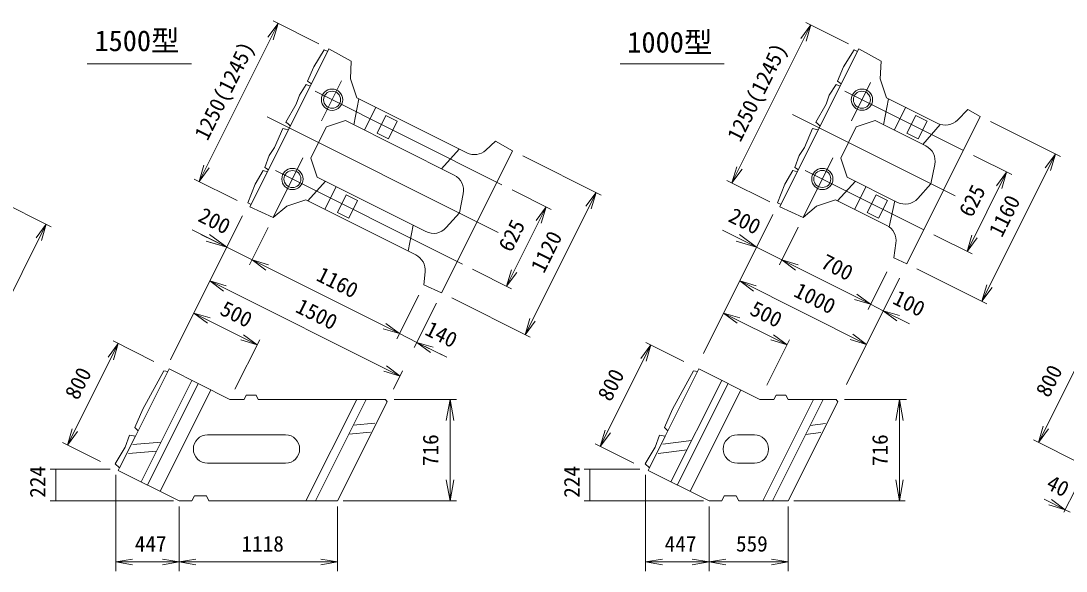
# Model space of a CAD drawing. Units: millimetres, scale not verified, with parts at other scales. Extents: x 28283 to 108283, y 14143 to 69143.
# Drawn here: x 86144 to 100891, y 50562 to 58319 of the extents above; entities that cross this region are included whole.
import ezdxf
from ezdxf.enums import TextEntityAlignment as Align

# ---------------------------------------------------------------- set-up
doc = ezdxf.new("R2010")
doc.units = ezdxf.units.MM
doc.layers.add('0_2', color=4, linetype='Continuous', lineweight=18)
doc.styles.add('ＭＳ ゴシック-5.0-0.0', font='')
doc.styles.get('ＭＳ ゴシック-5.0-0.0').set_extended_font_data('ＭＳ ゴシック-5.0-0.0')

msp = doc.modelspace()

# ---------------------------------------------------------------- linework, layer by layer
at = {"layer": '0_2'}
for p, q in [((88658.242, 56054.2), (89772.698, 58283.113)), ((89772.698, 58283.113), (89629.721, 58090.349)), ((89701.144, 58318.89), (90346.984, 57995.969)), ((89772.698, 58283.113), (89704.273, 58053.073)), ((97290.051, 58262.792), (96175.594, 56033.88)), ((97290.051, 58262.792), (97147.074, 58070.029)), ((97218.497, 58298.569), (97822.873, 57996.381)), ((97290.051, 58262.792), (97221.626, 58032.753)), ((88550.749, 57714.071), (87080.111, 57714.071)), ((96068.102, 57714.071), (94597.464, 57714.071)), ((90668.351, 57475.948), (90385.858, 56910.961)), ((98131.799, 57451.479), (97861.746, 56911.373)), ((90294.25, 57328.038), (92931.432, 56009.447)), ((90839.204, 56854.314), (90912.534, 57220.142)), ((99441.339, 56492.849), (97770.138, 57328.45)), ((98386.646, 57221.442), (98315.092, 56854.726)), ((89619.367, 56966.708), (92879.377, 55336.703)), ((99323.509, 55852.993), (97030.333, 56999.581)), ((99115.303, 56857.113), (98870.733, 56576.906)), ((99823.706, 56899.814), (100812.164, 56405.585)), ((92076.975, 56235.429), (92327.414, 56512.701)), ((89704.694, 55548.634), (90123.859, 56386.963)), ((93224.357, 56416.411), (94331.423, 55862.878)), ((97180.583, 55549.046), (97599.747, 56387.375)), ((99584.447, 56421.295), (100123.086, 56151.976)), ((100740.61, 56441.362), (99703.075, 54366.291)), ((100740.61, 56441.362), (100597.634, 56248.598)), ((100740.61, 56441.362), (100672.185, 56211.323)), ((88658.242, 56054.2), (88726.667, 56284.239)), ((88658.242, 56054.2), (88801.218, 56246.963)), ((89735.233, 56210.004), (92372.415, 54891.413)), ((96175.594, 56033.88), (96244.019, 56263.919)), ((96175.594, 56033.88), (96318.571, 56226.643)), ((98882.322, 55374.815), (97211.121, 56210.416)), ((100051.532, 56187.753), (99492.515, 55069.719)), ((100051.532, 56187.753), (99908.555, 55994.989)), ((100051.532, 56187.753), (99983.107, 55957.714)), ((88586.687, 56089.977), (89196.751, 55784.945)), ((90441.184, 56058.274), (90192.52, 55780.114)), ((96104.04, 56069.657), (96708.416, 55767.469)), ((97666.632, 55781.414), (97917.072, 56058.686)), ((85465.202, 55969.197), (86572.268, 55415.664)), ((93074.54, 55937.892), (93626.647, 55661.839)), ((93258.11, 53895.138), (94259.869, 55898.655)), ((94259.869, 55898.655), (94116.892, 55705.892)), ((94259.869, 55898.655), (94191.444, 55668.616)), ((98395.289, 55417.086), (98472.713, 55780.866)), ((93555.093, 55697.616), (92996.076, 54579.582)), ((93555.093, 55697.616), (93412.116, 55504.853)), ((93555.093, 55697.616), (93486.668, 55467.577)), ((85498.956, 53447.924), (86500.714, 55451.441)), ((86500.714, 55451.441), (86357.738, 55258.678)), ((86500.714, 55451.441), (86432.289, 55221.402)), ((89011.519, 55056.71), (89268.305, 55570.283)), ((95774.199, 53630.706), (96752.974, 55588.256)), ((89047.296, 55128.265), (88560.391, 55371.717)), ((89047.296, 55128.265), (88684.605, 55309.61)), ((89047.296, 55128.265), (88806.342, 55306.985)), ((89369.308, 54877.816), (89632.948, 55405.096)), ((91678.955, 55439.389), (91607.4, 55072.674)), ((96522.978, 55128.265), (96042.687, 55368.41)), ((96522.978, 55128.265), (96282.024, 55306.985)), ((96844.972, 54877.825), (97110.745, 55409.371)), ((99025.43, 55303.261), (99564.069, 55033.942)), ((89047.296, 55128.265), (88759.747, 55213.796)), ((89047.296, 55128.265), (88817.257, 55196.689)), ((89047.296, 55128.265), (88854.533, 55271.241)), ((96522.978, 55128.265), (96235.429, 55213.796)), ((99492.515, 55069.719), (99560.94, 55299.758)), ((99492.515, 55069.719), (99635.491, 55262.482)), ((89011.519, 55056.71), (88252.47, 53538.612)), ((89047.296, 55128.265), (89405.085, 54949.37)), ((96522.978, 55128.265), (96880.749, 54949.379)), ((89405.085, 54949.37), (91484.134, 53909.845)), ((89405.085, 54949.37), (89597.848, 54806.394)), ((89405.085, 54949.37), (89635.124, 54880.945)), ((96880.749, 54949.379), (98132.947, 54323.28)), ((96880.749, 54949.379), (97073.513, 54806.403)), ((96880.749, 54949.379), (97110.788, 54880.954)), ((92515.523, 54819.858), (93067.63, 54543.805)), ((92996.076, 54579.582), (93064.501, 54809.621)), ((92996.076, 54579.582), (93139.052, 54772.346)), ((98097.17, 54251.726), (98362.943, 54783.272)), ((98786.171, 54824.743), (99774.629, 54330.514)), ((88809.883, 54653.439), (91493.165, 53311.798)), ((88809.883, 54653.439), (89002.647, 54510.463)), ((88809.883, 54653.439), (89039.923, 54585.014)), ((96285.565, 54653.439), (98074.42, 53759.012)), ((96285.565, 54653.439), (96478.329, 54510.463)), ((96285.565, 54653.439), (96515.605, 54585.014)), ((97791.139, 53192.451), (98541.829, 54693.829)), ((99703.075, 54366.291), (99771.499, 54596.33)), ((91448.357, 53838.291), (91756.247, 54454.071)), ((98132.947, 54323.28), (97940.184, 54466.256)), ((99703.075, 54366.291), (99846.051, 54559.054)), ((91694.801, 53715.07), (92007.936, 54341.34)), ((92222.598, 54412.894), (93329.664, 53859.361)), ((98132.947, 54323.28), (97902.908, 54391.705)), ((98132.947, 54323.28), (98311.833, 54233.837)), ((88582.796, 54199.265), (89477.224, 53752.052)), ((88582.796, 54199.265), (88775.56, 54056.289)), ((88582.796, 54199.265), (88812.836, 54130.84)), ((93258.11, 53895.138), (93326.535, 54125.177)), ((96058.479, 54199.265), (96952.906, 53752.052)), ((96058.479, 54199.265), (96251.242, 54056.289)), ((96058.479, 54199.265), (96288.518, 54130.84)), ((98311.833, 54233.837), (98682.879, 54048.314)), ((98311.833, 54233.837), (98541.872, 54165.412)), ((98311.833, 54233.837), (98504.596, 54090.861)), ((91484.134, 53909.845), (91254.095, 53978.27)), ((91484.134, 53909.845), (91291.371, 54052.822)), ((93258.11, 53895.138), (93401.087, 54087.902)), ((89477.224, 53752.052), (89284.46, 53895.028)), ((91484.134, 53909.845), (91730.578, 53786.624)), ((96952.906, 53752.052), (96760.142, 53895.028)), ((98074.42, 53759.012), (97844.381, 53827.437)), ((98074.42, 53759.012), (97881.656, 53901.988)), ((87516.575, 53770.867), (86801.033, 52339.783)), ((87516.575, 53770.867), (87373.599, 53578.103)), ((87445.021, 53806.644), (88019.307, 53519.501)), ((87516.575, 53770.867), (87448.15, 53540.828)), ((89164.174, 53125.953), (89513.001, 53823.606)), ((89477.224, 53752.052), (89247.184, 53820.477)), ((91730.578, 53786.624), (92151.22, 53576.303)), ((91730.578, 53786.624), (91960.617, 53718.199)), ((91730.578, 53786.624), (91923.341, 53643.647)), ((91730.578, 53786.624), (92084.446, 53609.689)), ((91730.578, 53786.624), (91960.617, 53718.199)), ((91730.578, 53786.624), (91923.341, 53643.647)), ((95033.722, 53750.134), (94318.18, 52319.051)), ((95033.722, 53750.134), (94890.745, 53557.371)), ((94962.168, 53785.912), (95494.989, 53519.501)), ((95033.722, 53750.134), (94965.297, 53520.095)), ((96988.683, 53823.606), (96668.626, 53183.492)), ((96952.906, 53752.052), (96722.867, 53820.477)), ((101216.324, 53806.54), (100500.783, 52375.455)), ((91493.165, 53311.798), (91300.401, 53454.775)), ((91400.242, 53125.953), (91528.942, 53383.352)), ((91493.165, 53311.798), (91263.126, 53380.223)), ((88645.408, 53206.45), (87929.867, 51775.367)), ((88824.294, 53117.007), (88108.752, 51685.924)), ((96121.091, 53206.45), (95405.549, 51775.367)), ((96299.976, 53117.007), (95584.434, 51685.924)), ((90881.474, 52982.844), (90165.933, 51551.761)), ((91408.688, 52982.844), (92290.543, 52982.844)), ((92198.21, 52982.844), (92146.116, 52687.402)), ((92198.21, 52982.844), (92198.21, 51551.761)), ((92198.21, 52982.844), (92250.304, 52687.402)), ((97328.565, 52982.844), (96613.023, 51551.761)), ((97766.336, 52982.844), (98638.771, 52982.844)), ((98538.771, 52982.844), (98486.677, 52687.402)), ((98538.771, 52982.844), (98538.771, 51551.761)), ((98538.771, 52982.844), (98590.866, 52687.402)), ((91137.827, 52645.843), (90833.782, 52619.131)), ((86801.033, 52339.783), (86869.458, 52569.823)), ((86801.033, 52339.783), (86944.01, 52532.547)), ((91074.828, 52519.846), (90770.783, 52493.133)), ((94318.18, 52319.051), (94386.605, 52549.09)), ((94318.18, 52319.051), (94461.156, 52511.814)), ((97430.129, 52515.152), (97215.11, 52487.601)), ((97494.76, 52644.414), (97279.741, 52616.864)), ((100500.783, 52375.455), (100569.208, 52605.495)), ((100500.783, 52375.455), (100643.759, 52568.219)), ((86729.479, 52375.56), (87267.989, 52106.306)), ((88120.767, 52380.775), (87723.167, 52345.843)), ((94246.626, 52354.828), (94793.12, 52081.581)), ((95607.351, 52402.578), (95201.196, 52350.537)), ((101113.637, 52069.029), (100429.229, 52411.232)), ((88057.769, 52254.778), (87660.169, 52219.846)), ((95542.72, 52273.316), (95136.565, 52221.274)), ((86554.996, 51998.974), (87402.651, 51998.974)), ((86634.996, 51998.974), (86634.996, 51551.761)), ((87482.651, 51918.974), (87482.651, 50562.416)), ((94090.543, 51998.974), (94878.333, 51998.974)), ((94170.543, 51998.974), (94170.543, 51551.761)), ((94958.333, 51918.974), (94958.333, 50562.416)), ((92198.21, 51551.761), (92146.116, 51847.203)), ((92198.21, 51551.761), (92250.304, 51847.203)), ((98538.771, 51551.761), (98486.677, 51847.203)), ((98538.771, 51551.761), (98590.866, 51847.203)), ((100860.75, 51391.862), (101021.198, 51712.757)), ((86554.996, 51551.761), (88297.078, 51551.761)), ((88377.078, 51471.761), (88377.078, 50562.416)), ((90613.146, 51471.761), (90613.146, 50562.416)), ((90693.146, 51551.761), (92290.543, 51551.761)), ((94090.543, 51551.761), (95772.76, 51551.761)), ((95852.76, 51471.761), (95852.76, 50562.416)), ((96970.794, 51471.761), (96970.794, 50562.416)), ((97050.794, 51551.761), (98619.179, 51551.761)), ((100878.089, 51426.54), (100581.987, 51574.591)), ((100878.089, 51426.54), (100648.05, 51494.965)), ((100878.089, 51426.54), (100685.326, 51569.516)), ((100878.089, 51426.54), (100949.644, 51390.763)), ((87482.651, 50690.885), (87719.005, 50732.561)), ((88377.078, 50690.885), (88140.724, 50732.561)), ((88377.078, 50690.885), (88613.432, 50732.561)), ((90613.146, 50690.885), (90376.792, 50732.561)), ((94958.333, 50690.885), (95194.687, 50732.561)), ((95852.76, 50690.885), (95616.406, 50732.561)), ((95852.76, 50690.885), (96089.114, 50732.561)), ((96970.794, 50690.885), (96734.44, 50732.561)), ((88377.078, 50690.885), (87482.651, 50690.885)), ((87482.651, 50690.885), (87719.005, 50649.21)), ((88377.078, 50690.885), (88140.724, 50649.21)), ((88377.078, 50690.885), (90613.146, 50690.885)), ((88377.078, 50690.885), (88613.432, 50649.21)), ((90613.146, 50690.885), (90376.792, 50649.21)), ((94958.333, 50690.885), (95852.76, 50690.885)), ((94958.333, 50690.885), (95194.687, 50649.21)), ((95852.76, 50690.885), (95616.406, 50649.21)), ((95852.76, 50690.885), (96970.794, 50690.885)), ((95852.76, 50690.885), (96089.114, 50649.21)), ((96970.794, 50690.885), (96734.44, 50649.21))]:
    msp.add_line(p, q, dxfattribs=at)
at = {"layer": '0_2', "color": 2}
for p, q in [((90490.093, 57924.415), (89932.865, 56809.959)), ((90275.039, 57673.194), (90423.98, 57912.75)), ((90423.98, 57912.75), (90472.204, 57888.638)), ((90490.093, 57924.415), (90805.251, 57749.702)), ((97965.981, 57924.827), (97408.753, 56810.371)), ((97750.927, 57673.606), (97899.868, 57913.162)), ((97899.868, 57913.162), (97948.092, 57889.05)), ((97965.981, 57924.827), (98280.911, 57749.702)), ((90275.039, 57673.194), (90189.816, 57468.649)), ((90805.022, 57749.29), (90793.751, 57503.14)), ((97750.927, 57673.606), (97665.704, 57469.061)), ((98280.911, 57749.702), (98269.639, 57503.552)), ((90169.712, 57420.398), (90074.166, 57271.447)), ((90169.712, 57420.398), (90227.47, 57399.169)), ((90189.816, 57468.649), (90242.905, 57430.039)), ((90793.751, 57503.14), (90883.194, 57234.812)), ((97645.6, 57420.81), (97550.054, 57271.86)), ((97645.6, 57420.81), (97703.358, 57399.581)), ((97665.704, 57469.061), (97718.793, 57430.451)), ((98269.639, 57503.552), (98359.082, 57235.224)), ((90028.748, 57145.247), (90074.166, 57271.447)), ((92434.67, 56459.074), (90883.194, 57234.812)), ((97504.636, 57145.659), (97550.054, 57271.86)), ((99080.391, 56874.569), (98359.082, 57235.224)), ((89882.426, 56889.616), (90028.748, 57145.247)), ((90990.525, 56778.654), (91151.522, 57100.648)), ((97358.314, 56890.029), (97504.636, 57145.659)), ((98466.413, 56779.066), (98627.41, 57101.06)), ((91168.411, 56734.432), (91293.631, 56984.872)), ((91453.631, 56904.872), (91293.631, 56984.872)), ((98644.299, 56734.844), (98769.519, 56985.284)), ((98929.519, 56905.284), (98769.519, 56985.284)), ((99161.83, 55933.832), (99680.598, 56971.368)), ((99357.956, 56920.056), (99505.637, 57068.66)), ((99505.637, 57068.66), (99680.598, 56971.368)), ((89375.636, 55695.503), (89932.865, 56809.959)), ((89838.876, 56802.515), (89722.164, 56532.079)), ((89875.089, 56790.993), (89838.876, 56802.515)), ((89920.162, 56784.554), (89875.089, 56790.993)), ((89913.372, 56867.559), (89882.426, 56889.616)), ((89945.567, 56835.364), (89913.372, 56867.559)), ((90453.868, 56823.375), (90344.301, 56604.241)), ((90453.868, 56823.375), (90722.197, 56912.818)), ((92257.164, 56145.334), (90722.197, 56912.818)), ((91453.631, 56904.872), (91328.411, 56654.432)), ((96851.525, 55695.915), (97408.753, 56810.371)), ((97314.764, 56802.927), (97198.052, 56532.491)), ((97350.977, 56791.405), (97314.764, 56802.927)), ((97396.05, 56784.966), (97350.977, 56791.405)), ((97389.261, 56867.971), (97358.314, 56890.029)), ((97421.455, 56835.776), (97389.261, 56867.971)), ((97929.757, 56823.787), (97820.189, 56604.653)), ((97929.757, 56823.787), (98198.085, 56913.23)), ((98198.085, 56913.23), (98910.179, 56557.183)), ((98929.519, 56905.284), (98804.299, 56654.844)), ((91328.411, 56654.432), (91168.411, 56734.432)), ((98804.299, 56654.844), (98644.299, 56734.844)), ((89722.164, 56532.079), (89648.455, 56420.024)), ((90234.734, 56385.106), (90344.301, 56604.241)), ((93081.248, 56487.965), (92580.369, 55486.207)), ((92704.391, 56497.018), (92840.05, 56621.677)), ((92840.05, 56621.677), (93081.248, 56487.965)), ((97198.052, 56532.491), (97124.343, 56420.437)), ((97710.622, 56385.518), (97820.189, 56604.653)), ((89586.622, 56254.218), (89648.455, 56420.024)), ((90234.734, 56385.106), (90324.177, 56116.778)), ((97062.51, 56254.63), (97124.343, 56420.437)), ((97710.622, 56385.518), (97800.065, 56117.19)), ((89447.582, 56018.278), (89560.083, 56209.184)), ((89560.083, 56209.184), (89622.825, 56189.879)), ((89586.622, 56254.218), (89638.26, 56220.749)), ((96923.47, 56018.691), (97035.971, 56209.596)), ((97035.971, 56209.596), (97098.713, 56190.291)), ((97062.51, 56254.63), (97114.148, 56221.161)), ((99038.052, 56294.781), (98982.945, 56023.275)), ((91859.144, 55349.294), (90324.177, 56116.778)), ((97800.065, 56117.19), (98512.159, 55761.143)), ((89447.582, 56018.278), (89345.301, 55755.392)), ((90592.505, 55982.614), (90431.508, 55660.62)), ((96923.47, 56018.691), (96821.189, 55755.804)), ((98068.393, 55983.026), (97907.396, 55661.032)), ((99161.83, 55933.832), (98643.062, 54896.297)), ((98798.805, 55816.286), (98982.945, 56023.275)), ((89345.301, 55755.392), (89393.525, 55731.28)), ((89894.851, 55705.341), (90163.18, 55794.784)), ((91714.656, 55019.046), (90163.18, 55794.784)), ((90734.614, 55866.838), (90609.394, 55616.398)), ((90894.614, 55786.838), (90734.614, 55866.838)), ((90769.394, 55536.398), (90894.614, 55786.838)), ((92385.037, 55882.932), (92329.929, 55611.426)), ((96821.189, 55755.804), (96869.413, 55731.692)), ((97370.74, 55705.753), (97639.068, 55795.196)), ((98360.378, 55434.541), (97639.068, 55795.196)), ((98210.502, 55867.25), (98085.282, 55616.81)), ((98370.502, 55787.25), (98210.502, 55867.25)), ((98245.282, 55536.81), (98370.502, 55787.25)), ((89375.636, 55695.503), (89704.502, 55548.204)), ((89704.694, 55548.634), (89894.851, 55705.341)), ((90769.394, 55536.398), (90609.394, 55616.398)), ((92145.789, 55404.437), (92329.929, 55611.426)), ((96851.525, 55695.915), (97180.583, 55549.046)), ((97180.583, 55549.046), (97370.74, 55705.753)), ((98245.282, 55536.81), (98085.282, 55616.81)), ((92079.49, 54484.448), (92580.369, 55486.207)), ((98490.527, 55185.197), (98460.252, 54977.89)), ((98460.252, 54977.89), (98643.062, 54896.297)), ((91846.134, 54780.502), (91827.801, 54597.179)), ((91827.801, 54597.179), (92079.49, 54484.448)), ((88233.97, 53412.169), (87797.144, 52538.517)), ((88159.774, 53384.933), (87862.011, 52847.138)), ((88216.081, 53376.392), (88159.774, 53384.933)), ((88216.081, 53376.392), (88233.97, 53412.169)), ((88233.97, 53412.169), (89092.62, 52982.844)), ((95709.652, 53412.169), (95272.826, 52538.517)), ((95635.456, 53384.933), (95337.693, 52847.138)), ((95691.763, 53376.392), (95635.456, 53384.933)), ((95691.763, 53376.392), (95709.652, 53412.169)), ((95709.652, 53412.169), (96568.302, 52982.844)), ((88555.966, 53251.171), (87840.424, 51820.088)), ((96031.648, 53251.171), (95316.106, 51820.088)), ((89232.62, 52982.844), (89092.62, 52982.844)), ((89232.62, 52982.844), (89292.62, 52982.844)), ((89322.62, 53042.844), (89292.62, 52982.844)), ((89462.62, 53042.844), (89322.62, 53042.844)), ((89462.62, 53042.844), (89492.62, 52982.844)), ((89492.62, 52982.844), (91288.688, 52982.844)), ((90300.097, 51551.761), (91015.638, 52982.844)), ((90613.146, 51551.761), (91310.799, 52947.067)), ((91288.688, 52982.844), (91310.799, 52947.067)), ((96708.302, 52982.844), (96568.302, 52982.844)), ((96708.302, 52982.844), (96768.302, 52982.844)), ((97462.732, 52982.844), (96747.19, 51551.761)), ((96798.302, 53042.844), (96768.302, 52982.844)), ((96938.302, 53042.844), (96798.302, 53042.844)), ((96938.302, 53042.844), (96968.302, 52982.844)), ((97646.336, 52982.844), (96968.302, 52982.844)), ((96970.794, 51551.761), (97668.448, 52947.067)), ((97646.336, 52982.844), (97668.448, 52947.067)), ((87862.011, 52847.138), (87750.499, 52588.75)), ((95337.693, 52847.138), (95226.181, 52588.75)), ((87750.499, 52588.75), (87797.144, 52538.517)), ((87797.144, 52538.517), (87760.462, 52465.154)), ((95226.181, 52588.75), (95272.826, 52538.517)), ((95272.826, 52538.517), (95236.144, 52465.154)), ((87760.462, 52465.154), (87536.317, 52016.863)), ((87614.957, 52310.889), (87676.79, 52476.695)), ((87760.462, 52465.154), (87676.79, 52476.695)), ((88777.078, 52482.844), (89142.62, 52482.844)), ((89142.62, 52482.844), (89877.078, 52482.844)), ((95236.144, 52465.154), (95011.999, 52016.863)), ((95090.639, 52310.889), (95152.472, 52476.695)), ((95236.144, 52465.154), (95152.472, 52476.695)), ((96252.76, 52482.844), (96492.76, 52482.844)), ((87475.917, 52074.949), (87614.957, 52310.889)), ((94951.599, 52074.949), (95090.639, 52310.889)), ((87536.317, 52016.863), (87475.917, 52074.949)), ((88777.078, 52082.844), (89877.078, 52082.844)), ((95011.999, 52016.863), (94951.599, 52074.949)), ((96252.76, 52082.844), (96492.76, 52082.844)), ((87536.317, 52016.863), (87518.428, 51981.086)), ((88377.078, 51551.761), (87518.428, 51981.086)), ((95011.999, 52016.863), (94994.11, 51981.086)), ((95852.76, 51551.761), (94994.11, 51981.086)), ((88592.078, 51621.761), (88557.078, 51551.761)), ((88762.078, 51621.761), (88592.078, 51621.761)), ((88762.078, 51621.761), (88797.078, 51551.761)), ((96067.76, 51621.761), (96032.76, 51551.761)), ((96237.76, 51621.761), (96067.76, 51621.761)), ((96237.76, 51621.761), (96272.76, 51551.761)), ((88377.078, 51551.761), (88557.078, 51551.761)), ((90613.146, 51551.761), (88797.078, 51551.761)), ((95852.76, 51551.761), (96032.76, 51551.761)), ((96970.794, 51551.761), (96272.76, 51551.761))]:
    msp.add_line(p, q, dxfattribs=at)
for centre in [(90534.367, 57207.979), (98010.255, 57208.391), (89975.35, 56089.945), (97451.238, 56090.357)]:
    msp.add_circle(centre, 150, dxfattribs=at)
at = {"layer": '0_2'}
for centre in [(90534.367, 57207.979), (98010.255, 57208.391), (89975.35, 56089.945), (97451.238, 56090.357)]:
    msp.add_circle(centre, 120, dxfattribs=at)
at = {"layer": '0_2', "color": 2}
for centre, radius, start, end in [((99187.723, 57089.232), 240, 243.43495, 315.17858), ((92542.001, 56673.736), 240, 243.43495, 312.58049), ((98802.848, 56342.52), 240, 348.52652, 63.43495), ((92149.833, 55930.672), 240, 348.52652, 63.43495), ((98619.491, 55975.805), 240, 243.43495, 318.34338), ((91966.475, 55563.957), 240, 243.43495, 318.34338), ((98253.046, 55219.879), 240, 351.69132, 63.43495), ((91607.325, 54804.383), 240, 354.28941, 63.43495), ((88777.078, 52282.844), 200, 90, 270), ((89877.078, 52282.844), 200, 270, 90), ((96252.76, 52282.844), 200, 90, 270), ((96492.76, 52282.844), 200, 270, 90)]:
    msp.add_arc(centre, radius, start, end, dxfattribs=at)

# ---------------------------------------------------------------- texts
at = {"layer": '0_2', "color": 7, "style": 'ＭＳ ゴシック-5.0-0.0'}
for s, height, p in [('1500型', 293.3, (87182.048, 57805.026)), ('1000型', 293.3, (94699.813, 57784.483)), ('447', 219.9, (87750.579, 50771.452)), ('1118', 219.9, (89255.923, 50771.452)), ('447', 219.9, (95226.509, 50771.147)), ('559', 219.9, (96232.735, 50771.147))]:
    msp.add_text(s, height=height, dxfattribs=at).set_placement(p, align=Align.BOTTOM_LEFT)
for s, rotation, p in [('1250(1245)', 63.435, (88836.157, 56588.077)), ('1250(1245)', 63.435, (96353.665, 56567.386)), ('625', 63.435, (99620.915, 55503.94)), ('1160', 63.435, (100043.907, 55225.358)), ('200', 333.435, (88596.892, 55444.089)), ('200', 333.435, (96079.415, 55440.386)), ('625', 63.435, (93124.493, 55014.143)), ('1120', 63.435, (93581.048, 54718.776)), ('700', 333.435, (97382.548, 54788.796)), ('1160', 333.435, (90266.571, 54609.261)), ('1000', 333.435, (97002.063, 54385.538)), ('100', 333.435, (98397.571, 54281.284)), ('500', 333.435, (88905.61, 54128.464)), ('1500', 333.435, (89973.485, 54162.261)), ('500', 333.435, (96381.446, 54128.136)), ('140', 333.435, (91799.079, 53842.995)), ('800', 63.435, (87007.485, 52930.706)), ('800', 63.435, (94525.087, 52909.792)), ('800', 63.435, (100706.627, 52965.734)), ('716', 90, (92098.852, 52042.706)), ('716', 90, (98439.602, 52042.436)), ('224', 90, (86555.696, 51595.952)), ('224', 90, (94091.618, 51595.772)), ('40', 333.435, (100564.085, 51673.01))]:
    msp.add_text(s, height=219.9, rotation=rotation, dxfattribs=at).set_placement(p, align=Align.BOTTOM_LEFT)

doc.saveas('drawing.dxf')
